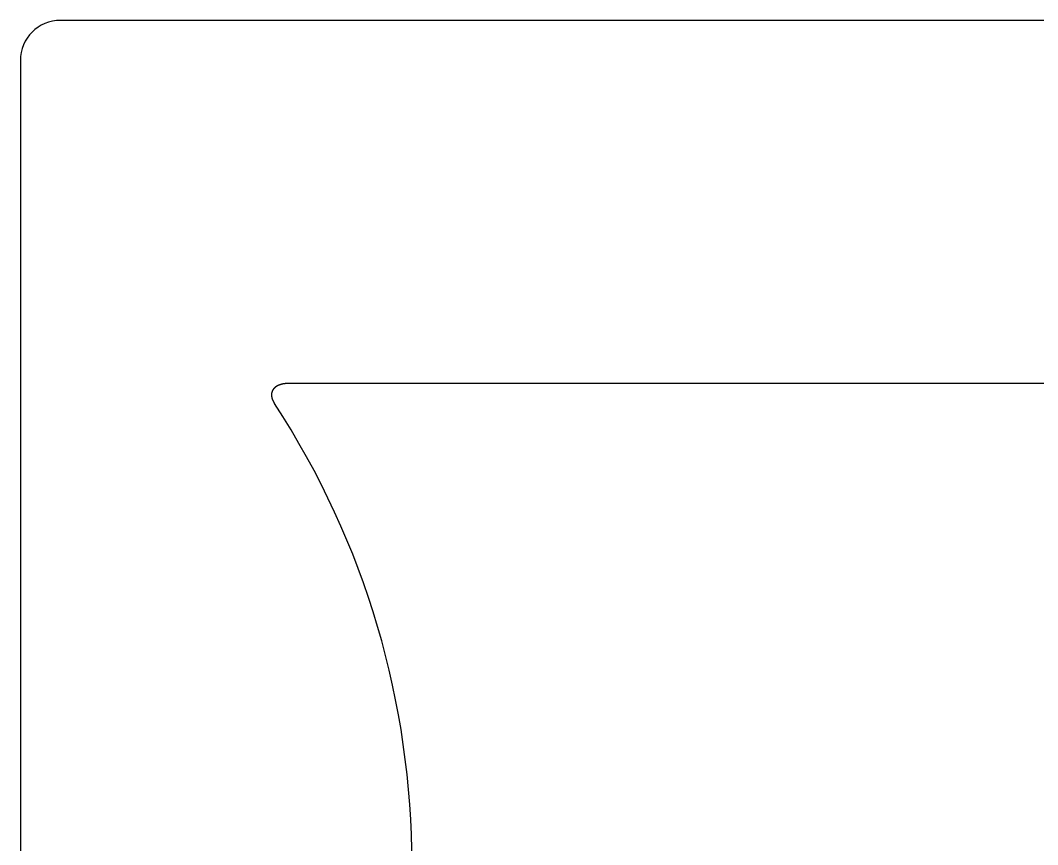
# Model space of a CAD drawing. Extents: x -2 to 929, y -8 to 242.
# Drawn here: x 268.57 to 293.94, y 211.95 to 232.51 of the extents above; entities that cross this region are included whole.
import ezdxf

# ---------------------------------------------------------------- set-up
doc = ezdxf.new("R2010")
doc.units = 0
doc.header["$LTSCALE"] = 0.5
doc.layers.add('MSM_CONTINUOUS', color=7, linetype='CONTINUOUS')

msp = doc.modelspace()

# ---------------------------------------------------------------- linework, layer by layer
at = {"layer": 'MSM_CONTINUOUS'}
for p, q in [((298.569, 232.506), (269.569, 232.506)), ((268.569, 231.506), (268.569, 191.506)), ((274.869, 223.292), (274.868, 223.292)), ((274.868, 223.292), (274.868, 223.291)), ((274.87, 223.294), (274.869, 223.293)), ((274.869, 223.293), (274.869, 223.292)), ((274.871, 223.296), (274.87, 223.295)), ((274.87, 223.295), (274.87, 223.294)), ((274.87, 223.294), (274.87, 223.294)), ((274.872, 223.297), (274.871, 223.296)), ((274.871, 223.296), (274.871, 223.296)), ((274.873, 223.298), (274.872, 223.298)), ((274.872, 223.298), (274.872, 223.297)), ((274.874, 223.3), (274.873, 223.299)), ((274.873, 223.299), (274.873, 223.298)), ((274.875, 223.302), (274.874, 223.301)), ((274.874, 223.301), (274.874, 223.3)), ((274.874, 223.3), (274.874, 223.3)), ((274.876, 223.303), (274.875, 223.302)), ((274.875, 223.302), (274.875, 223.302)), ((274.877, 223.304), (274.876, 223.304)), ((274.876, 223.304), (274.876, 223.303)), ((274.878, 223.306), (274.877, 223.305)), ((274.877, 223.305), (274.877, 223.304)), ((274.879, 223.307), (274.878, 223.306)), ((274.878, 223.306), (274.878, 223.306)), ((274.88, 223.308), (274.879, 223.308)), ((274.879, 223.308), (274.879, 223.307)), ((274.881, 223.309), (274.88, 223.309)), ((274.88, 223.309), (274.88, 223.308)), ((274.882, 223.311), (274.881, 223.31)), ((274.881, 223.31), (274.881, 223.309)), ((274.883, 223.312), (274.882, 223.311)), ((274.882, 223.311), (274.882, 223.311)), ((274.884, 223.313), (274.883, 223.313)), ((274.883, 223.313), (274.883, 223.312)), ((274.885, 223.314), (274.884, 223.314)), ((274.884, 223.314), (274.884, 223.313)), ((274.886, 223.316), (274.885, 223.315)), ((274.885, 223.315), (274.885, 223.314)), ((274.887, 223.317), (274.886, 223.316)), ((274.886, 223.316), (274.886, 223.316)), ((274.888, 223.318), (274.887, 223.318)), ((274.887, 223.318), (274.887, 223.317)), ((274.889, 223.319), (274.888, 223.319)), ((274.888, 223.319), (274.888, 223.318)), ((274.89, 223.321), (274.889, 223.32)), ((274.889, 223.32), (274.889, 223.319)), ((274.891, 223.322), (274.89, 223.321)), ((274.89, 223.321), (274.89, 223.321)), ((274.892, 223.323), (274.891, 223.322)), ((274.891, 223.322), (274.891, 223.322)), ((274.893, 223.324), (274.892, 223.324)), ((274.892, 223.324), (274.892, 223.323)), ((274.894, 223.325), (274.893, 223.325)), ((274.893, 223.325), (274.893, 223.324)), ((274.895, 223.327), (274.894, 223.326)), ((274.894, 223.326), (274.894, 223.325)), ((274.896, 223.327), (274.895, 223.327)), ((274.897, 223.328), (274.896, 223.328)), ((274.896, 223.328), (274.896, 223.327)), ((274.898, 223.329), (274.897, 223.329)), ((274.897, 223.329), (274.897, 223.328)), ((274.899, 223.331), (274.898, 223.33)), ((274.898, 223.33), (274.898, 223.329)), ((274.9, 223.332), (274.899, 223.331)), ((274.899, 223.331), (274.899, 223.331)), ((274.901, 223.332), (274.9, 223.332)), ((274.902, 223.333), (274.901, 223.333)), ((274.901, 223.333), (274.901, 223.332)), ((274.903, 223.335), (274.902, 223.334)), ((274.902, 223.334), (274.902, 223.333)), ((274.904, 223.336), (274.903, 223.335)), ((274.903, 223.335), (274.903, 223.335)), ((274.905, 223.336), (274.904, 223.336)), ((274.906, 223.337), (274.905, 223.337)), ((274.905, 223.337), (274.905, 223.336)), ((274.907, 223.338), (274.906, 223.338)), ((274.906, 223.338), (274.906, 223.337)), ((274.908, 223.34), (274.907, 223.339)), ((274.907, 223.339), (274.907, 223.338)), ((274.909, 223.34), (274.908, 223.34)), ((274.91, 223.341), (274.909, 223.341)), ((274.909, 223.341), (274.909, 223.34)), ((274.911, 223.342), (274.91, 223.342)), ((274.91, 223.342), (274.91, 223.341)), ((274.912, 223.343), (274.911, 223.342)), ((274.913, 223.344), (274.912, 223.343)), ((274.912, 223.343), (274.912, 223.343)), ((274.914, 223.345), (274.913, 223.344)), ((274.913, 223.344), (274.913, 223.344)), ((274.915, 223.346), (274.914, 223.345)), ((274.916, 223.347), (274.915, 223.346)), ((274.915, 223.346), (274.915, 223.346)), ((274.917, 223.348), (274.916, 223.347)), ((274.916, 223.347), (274.916, 223.347)), ((274.918, 223.348), (274.917, 223.348)), ((274.919, 223.349), (274.918, 223.349)), ((274.918, 223.349), (274.918, 223.348)), ((274.92, 223.35), (274.919, 223.35)), ((274.919, 223.35), (274.919, 223.349)), ((274.921, 223.351), (274.92, 223.35)), ((274.922, 223.352), (274.921, 223.351)), ((274.921, 223.351), (274.921, 223.351)), ((274.923, 223.353), (274.922, 223.352)), ((274.922, 223.352), (274.922, 223.352)), ((274.924, 223.353), (274.923, 223.353)), ((274.925, 223.354), (274.924, 223.354)), ((274.924, 223.354), (274.924, 223.353)), ((274.926, 223.355), (274.925, 223.354)), ((274.927, 223.356), (274.926, 223.355)), ((274.926, 223.355), (274.926, 223.355)), ((274.928, 223.357), (274.927, 223.356)), ((274.927, 223.356), (274.927, 223.356)), ((274.929, 223.357), (274.928, 223.357)), ((274.93, 223.358), (274.929, 223.358)), ((274.929, 223.358), (274.929, 223.357)), ((274.931, 223.359), (274.93, 223.358)), ((274.932, 223.36), (274.931, 223.359)), ((274.931, 223.359), (274.931, 223.359)), ((274.933, 223.36), (274.932, 223.36)), ((274.934, 223.361), (274.933, 223.361)), ((274.933, 223.361), (274.933, 223.36)), ((274.935, 223.362), (274.934, 223.362)), ((274.934, 223.362), (274.934, 223.361)), ((274.936, 223.363), (274.935, 223.362)), ((274.937, 223.363), (274.936, 223.363)), ((274.936, 223.363), (274.936, 223.363)), ((274.938, 223.364), (274.937, 223.363)), ((274.939, 223.365), (274.938, 223.364)), ((274.938, 223.364), (274.938, 223.364)), ((274.94, 223.365), (274.939, 223.365)), ((274.941, 223.366), (274.94, 223.366)), ((274.94, 223.366), (274.94, 223.365)), ((274.942, 223.367), (274.941, 223.366)), ((274.943, 223.368), (274.942, 223.367)), ((274.942, 223.367), (274.942, 223.367)), ((274.944, 223.368), (274.943, 223.368)), ((274.945, 223.369), (274.944, 223.369)), ((274.944, 223.369), (274.944, 223.368)), ((274.946, 223.369), (274.945, 223.369)), ((274.947, 223.37), (274.946, 223.37)), ((274.946, 223.37), (274.946, 223.369)), ((274.948, 223.371), (274.947, 223.37)), ((274.949, 223.372), (274.948, 223.371)), ((274.948, 223.371), (274.948, 223.371)), ((274.95, 223.372), (274.949, 223.372)), ((274.951, 223.373), (274.95, 223.373)), ((274.95, 223.373), (274.95, 223.372)), ((274.952, 223.373), (274.951, 223.373)), ((274.953, 223.374), (274.952, 223.374)), ((274.952, 223.374), (274.952, 223.373)), ((274.954, 223.375), (274.953, 223.374)), ((274.955, 223.376), (274.954, 223.375)), ((274.954, 223.375), (274.954, 223.375)), ((274.956, 223.376), (274.955, 223.376)), ((274.957, 223.377), (274.956, 223.376)), ((274.956, 223.376), (274.956, 223.376)), ((274.958, 223.377), (274.957, 223.377)), ((274.959, 223.378), (274.958, 223.378)), ((274.958, 223.378), (274.958, 223.377)), ((274.96, 223.379), (274.959, 223.378)), ((274.961, 223.379), (274.96, 223.379)), ((274.96, 223.379), (274.96, 223.379)), ((274.962, 223.38), (274.961, 223.379)), ((274.963, 223.381), (274.962, 223.38)), ((274.962, 223.38), (274.962, 223.38)), ((274.964, 223.381), (274.963, 223.381)), ((274.965, 223.382), (274.964, 223.381)), ((274.964, 223.381), (274.964, 223.381)), ((274.966, 223.382), (274.965, 223.382)), ((274.967, 223.383), (274.966, 223.382)), ((274.968, 223.383), (274.967, 223.383)), ((274.967, 223.383), (274.967, 223.383)), ((274.969, 223.384), (274.968, 223.383)), ((274.97, 223.385), (274.969, 223.384)), ((274.969, 223.384), (274.969, 223.384)), ((274.971, 223.385), (274.97, 223.385)), ((274.972, 223.386), (274.971, 223.385)), ((274.971, 223.385), (274.971, 223.385)), ((274.973, 223.386), (274.972, 223.386)), ((274.974, 223.387), (274.973, 223.387)), ((274.973, 223.387), (274.973, 223.386)), ((274.975, 223.387), (274.974, 223.387)), ((274.976, 223.388), (274.975, 223.387)), ((274.977, 223.389), (274.976, 223.388)), ((274.976, 223.388), (274.976, 223.388)), ((274.978, 223.389), (274.977, 223.389)), ((274.979, 223.39), (274.978, 223.389)), ((274.978, 223.389), (274.978, 223.389)), ((274.98, 223.39), (274.979, 223.39)), ((274.981, 223.39), (274.98, 223.39)), ((274.982, 223.391), (274.981, 223.391)), ((274.981, 223.391), (274.981, 223.39)), ((274.983, 223.392), (274.982, 223.391)), ((274.984, 223.392), (274.983, 223.392)), ((274.983, 223.392), (274.983, 223.392)), ((274.985, 223.393), (274.984, 223.392)), ((274.986, 223.393), (274.985, 223.393)), ((274.985, 223.393), (274.985, 223.393)), ((274.987, 223.394), (274.986, 223.393)), ((274.988, 223.394), (274.987, 223.394)), ((274.989, 223.395), (274.988, 223.394)), ((274.988, 223.394), (274.988, 223.394)), ((274.99, 223.395), (274.989, 223.395)), ((274.991, 223.396), (274.99, 223.395)), ((274.99, 223.395), (274.99, 223.395)), ((274.992, 223.396), (274.991, 223.396)), ((274.993, 223.397), (274.992, 223.396)), ((274.994, 223.397), (274.993, 223.397)), ((274.993, 223.397), (274.993, 223.397)), ((274.995, 223.398), (274.994, 223.397)), ((274.996, 223.398), (274.995, 223.398)), ((274.997, 223.399), (274.996, 223.398)), ((274.996, 223.398), (274.996, 223.398)), ((274.998, 223.399), (274.997, 223.399)), ((274.999, 223.4), (274.998, 223.399)), ((274.998, 223.399), (274.998, 223.399)), ((275, 223.4), (274.999, 223.4)), ((275.001, 223.4), (275, 223.4)), ((275.002, 223.401), (275.001, 223.401)), ((275.001, 223.401), (275.001, 223.4)), ((275.003, 223.401), (275.002, 223.401)), ((275.004, 223.402), (275.003, 223.401)), ((275.005, 223.402), (275.004, 223.402)), ((275.004, 223.402), (275.004, 223.402)), ((275.006, 223.403), (275.005, 223.402)), ((275.007, 223.403), (275.006, 223.403)), ((275.006, 223.403), (275.006, 223.403)), ((275.008, 223.404), (275.007, 223.403)), ((275.009, 223.404), (275.008, 223.404)), ((275.01, 223.405), (275.009, 223.404)), ((275.009, 223.404), (275.009, 223.404)), ((275.011, 223.405), (275.01, 223.405)), ((275.012, 223.405), (275.011, 223.405)), ((275.013, 223.406), (275.012, 223.405)), ((275.012, 223.405), (275.012, 223.405)), ((275.014, 223.406), (275.013, 223.406)), ((275.015, 223.406), (275.014, 223.406)), ((275.016, 223.407), (275.015, 223.407)), ((275.015, 223.407), (275.015, 223.406)), ((275.017, 223.407), (275.016, 223.407)), ((275.018, 223.408), (275.017, 223.408)), ((275.017, 223.408), (275.017, 223.407)), ((275.019, 223.408), (275.018, 223.408)), ((275.02, 223.409), (275.019, 223.408)), ((275.021, 223.409), (275.02, 223.409)), ((275.02, 223.409), (275.02, 223.409)), ((275.022, 223.409), (275.021, 223.409)), ((275.023, 223.41), (275.022, 223.409)), ((275.024, 223.41), (275.023, 223.41)), ((275.023, 223.41), (275.023, 223.41)), ((275.025, 223.411), (275.024, 223.41)), ((275.026, 223.411), (275.025, 223.411)), ((275.027, 223.411), (275.026, 223.411)), ((275.026, 223.411), (275.026, 223.411)), ((275.028, 223.412), (275.027, 223.411)), ((275.029, 223.412), (275.028, 223.412)), ((275.03, 223.413), (275.029, 223.412)), ((275.029, 223.412), (275.029, 223.412)), ((275.031, 223.413), (275.03, 223.413)), ((275.032, 223.413), (275.031, 223.413)), ((275.033, 223.414), (275.032, 223.413)), ((275.032, 223.413), (275.032, 223.413)), ((275.034, 223.414), (275.033, 223.414)), ((275.035, 223.414), (275.034, 223.414)), ((275.036, 223.415), (275.035, 223.415)), ((275.035, 223.415), (275.035, 223.414)), ((275.037, 223.415), (275.036, 223.415)), ((275.038, 223.415), (275.037, 223.415)), ((275.039, 223.416), (275.038, 223.416)), ((275.038, 223.416), (275.038, 223.415)), ((275.04, 223.416), (275.039, 223.416)), ((275.041, 223.416), (275.04, 223.416)), ((275.042, 223.417), (275.041, 223.417)), ((275.041, 223.417), (275.041, 223.416)), ((275.043, 223.417), (275.042, 223.417)), ((275.044, 223.417), (275.043, 223.417)), ((275.045, 223.418), (275.044, 223.418)), ((275.044, 223.418), (275.044, 223.417)), ((275.046, 223.418), (275.045, 223.418)), ((275.047, 223.418), (275.046, 223.418)), ((275.048, 223.419), (275.047, 223.419)), ((275.047, 223.419), (275.047, 223.418)), ((275.049, 223.419), (275.048, 223.419)), ((275.05, 223.419), (275.049, 223.419)), ((275.051, 223.42), (275.05, 223.419)), ((275.052, 223.42), (275.051, 223.42)), ((275.051, 223.42), (275.051, 223.42)), ((275.053, 223.42), (275.052, 223.42)), ((275.054, 223.421), (275.053, 223.42)), ((275.055, 223.421), (275.054, 223.421)), ((275.054, 223.421), (275.054, 223.421)), ((275.056, 223.421), (275.055, 223.421)), ((275.057, 223.422), (275.056, 223.421)), ((275.058, 223.422), (275.057, 223.422)), ((275.057, 223.422), (275.057, 223.422)), ((275.059, 223.422), (275.058, 223.422)), ((275.06, 223.423), (275.059, 223.422)), ((275.061, 223.423), (275.06, 223.423)), ((275.06, 223.423), (275.06, 223.423)), ((275.062, 223.423), (275.061, 223.423)), ((275.063, 223.424), (275.062, 223.423)), ((275.064, 223.424), (275.063, 223.424)), ((275.065, 223.424), (275.064, 223.424)), ((275.064, 223.424), (275.064, 223.424)), ((275.066, 223.424), (275.065, 223.424)), ((275.067, 223.425), (275.066, 223.424)), ((275.068, 223.425), (275.067, 223.425)), ((275.067, 223.425), (275.067, 223.425)), ((275.069, 223.425), (275.068, 223.425)), ((275.07, 223.426), (275.069, 223.425)), ((275.071, 223.426), (275.07, 223.426)), ((275.07, 223.426), (275.07, 223.426)), ((275.072, 223.426), (275.071, 223.426)), ((275.073, 223.426), (275.072, 223.426)), ((275.074, 223.427), (275.073, 223.426)), ((275.075, 223.427), (275.074, 223.427)), ((275.074, 223.427), (275.074, 223.427)), ((275.076, 223.427), (275.075, 223.427)), ((275.077, 223.427), (275.076, 223.427)), ((275.078, 223.428), (275.077, 223.428)), ((275.077, 223.428), (275.077, 223.427)), ((275.079, 223.428), (275.078, 223.428)), ((275.08, 223.428), (275.079, 223.428)), ((275.081, 223.429), (275.08, 223.428)), ((275.08, 223.428), (275.08, 223.428)), ((275.082, 223.429), (275.081, 223.429)), ((275.083, 223.429), (275.082, 223.429)), ((275.084, 223.429), (275.083, 223.429)), ((275.085, 223.43), (275.084, 223.429)), ((275.084, 223.429), (275.084, 223.429)), ((275.086, 223.43), (275.085, 223.43)), ((275.087, 223.43), (275.086, 223.43)), ((275.088, 223.43), (275.087, 223.43)), ((275.087, 223.43), (275.087, 223.43)), ((275.089, 223.431), (275.088, 223.43)), ((275.09, 223.431), (275.089, 223.431)), ((275.091, 223.431), (275.09, 223.431)), ((275.092, 223.431), (275.091, 223.431)), ((275.091, 223.431), (275.091, 223.431)), ((275.093, 223.432), (275.092, 223.431)), ((275.094, 223.432), (275.093, 223.432)), ((275.095, 223.432), (275.094, 223.432)), ((275.094, 223.432), (275.094, 223.432)), ((275.096, 223.432), (275.095, 223.432)), ((275.097, 223.433), (275.096, 223.432)), ((275.098, 223.433), (275.097, 223.433)), ((275.099, 223.433), (275.098, 223.433)), ((275.098, 223.433), (275.098, 223.433)), ((275.1, 223.433), (275.099, 223.433)), ((275.101, 223.433), (275.1, 223.433)), ((275.102, 223.434), (275.101, 223.434)), ((275.101, 223.434), (275.101, 223.433)), ((275.103, 223.434), (275.102, 223.434)), ((275.104, 223.434), (275.103, 223.434)), ((275.105, 223.434), (275.104, 223.434)), ((275.106, 223.435), (275.105, 223.434)), ((275.105, 223.434), (275.105, 223.434)), ((275.107, 223.435), (275.106, 223.435)), ((275.108, 223.435), (275.107, 223.435)), ((275.109, 223.435), (275.108, 223.435)), ((275.108, 223.435), (275.108, 223.435)), ((275.11, 223.435), (275.109, 223.435)), ((275.111, 223.436), (275.11, 223.435)), ((275.112, 223.436), (275.111, 223.436)), ((275.113, 223.436), (275.112, 223.436)), ((275.112, 223.436), (275.112, 223.436)), ((275.114, 223.436), (275.113, 223.436)), ((275.115, 223.436), (275.114, 223.436)), ((275.116, 223.437), (275.115, 223.436)), ((275.117, 223.437), (275.116, 223.437)), ((275.116, 223.437), (275.116, 223.437)), ((275.118, 223.437), (275.117, 223.437)), ((275.119, 223.437), (275.118, 223.437)), ((275.12, 223.438), (275.119, 223.437)), ((275.119, 223.437), (275.119, 223.437)), ((275.121, 223.438), (275.12, 223.438)), ((275.122, 223.438), (275.121, 223.438)), ((275.123, 223.438), (275.122, 223.438)), ((275.124, 223.438), (275.123, 223.438)), ((275.123, 223.438), (275.123, 223.438)), ((275.125, 223.438), (275.124, 223.438)), ((275.126, 223.439), (275.125, 223.438)), ((275.127, 223.439), (275.126, 223.439)), ((275.128, 223.439), (275.127, 223.439)), ((275.127, 223.439), (275.127, 223.439)), ((275.129, 223.439), (275.128, 223.439)), ((275.13, 223.439), (275.129, 223.439)), ((275.131, 223.44), (275.13, 223.439)), ((275.13, 223.439), (275.13, 223.439)), ((275.132, 223.44), (275.131, 223.44)), ((275.133, 223.44), (275.132, 223.44)), ((275.134, 223.44), (275.133, 223.44)), ((275.135, 223.44), (275.134, 223.44)), ((275.134, 223.44), (275.134, 223.44)), ((275.136, 223.44), (275.135, 223.44)), ((275.137, 223.441), (275.136, 223.44)), ((275.138, 223.441), (275.137, 223.441)), ((275.139, 223.441), (275.138, 223.441)), ((275.138, 223.441), (275.138, 223.441)), ((275.14, 223.441), (275.139, 223.441)), ((275.141, 223.441), (275.14, 223.441)), ((275.142, 223.441), (275.141, 223.441)), ((275.141, 223.441), (275.141, 223.441)), ((275.143, 223.442), (275.142, 223.441)), ((275.144, 223.442), (275.143, 223.442)), ((275.145, 223.442), (275.144, 223.442)), ((275.146, 223.442), (275.145, 223.442)), ((275.145, 223.442), (275.145, 223.442)), ((275.147, 223.442), (275.146, 223.442)), ((275.148, 223.442), (275.147, 223.442)), ((275.149, 223.442), (275.148, 223.442)), ((275.15, 223.443), (275.149, 223.443)), ((275.149, 223.443), (275.149, 223.442)), ((275.151, 223.443), (275.15, 223.443)), ((275.152, 223.443), (275.151, 223.443)), ((275.153, 223.443), (275.152, 223.443)), ((275.154, 223.443), (275.153, 223.443)), ((275.153, 223.443), (275.153, 223.443)), ((275.155, 223.443), (275.154, 223.443)), ((275.156, 223.443), (275.155, 223.443)), ((275.157, 223.444), (275.156, 223.443)), ((275.158, 223.444), (275.157, 223.444)), ((275.157, 223.444), (275.157, 223.444)), ((275.159, 223.444), (275.158, 223.444)), ((275.16, 223.444), (275.159, 223.444)), ((275.161, 223.444), (275.16, 223.444)), ((275.16, 223.444), (275.16, 223.444)), ((275.162, 223.444), (275.161, 223.444)), ((275.163, 223.444), (275.162, 223.444)), ((275.164, 223.445), (275.163, 223.444)), ((275.165, 223.445), (275.164, 223.445)), ((275.164, 223.445), (275.164, 223.445)), ((275.166, 223.445), (275.165, 223.445)), ((275.167, 223.445), (275.166, 223.445)), ((275.168, 223.445), (275.167, 223.445)), ((275.169, 223.445), (275.168, 223.445)), ((275.168, 223.445), (275.168, 223.445)), ((275.17, 223.445), (275.169, 223.445)), ((275.171, 223.445), (275.17, 223.445)), ((275.172, 223.446), (275.171, 223.445)), ((275.173, 223.446), (275.172, 223.446)), ((275.172, 223.446), (275.172, 223.446)), ((275.174, 223.446), (275.173, 223.446)), ((275.175, 223.446), (275.174, 223.446)), ((275.176, 223.446), (275.175, 223.446)), ((275.177, 223.446), (275.176, 223.446)), ((275.176, 223.446), (275.176, 223.446)), ((275.178, 223.446), (275.177, 223.446)), ((275.179, 223.446), (275.178, 223.446)), ((275.18, 223.446), (275.179, 223.446)), ((275.181, 223.447), (275.18, 223.447)), ((275.18, 223.447), (275.18, 223.446)), ((275.182, 223.447), (275.181, 223.447)), ((275.183, 223.447), (275.182, 223.447)), ((275.184, 223.447), (275.183, 223.447)), ((275.185, 223.447), (275.184, 223.447)), ((275.184, 223.447), (275.184, 223.447)), ((275.186, 223.447), (275.185, 223.447)), ((275.187, 223.447), (275.186, 223.447)), ((275.188, 223.447), (275.187, 223.447)), ((275.187, 223.447), (275.187, 223.447)), ((275.189, 223.447), (275.188, 223.447)), ((275.19, 223.447), (275.189, 223.447)), ((275.191, 223.448), (275.19, 223.447)), ((275.192, 223.448), (275.191, 223.448)), ((275.191, 223.448), (275.191, 223.448)), ((275.193, 223.448), (275.192, 223.448)), ((275.194, 223.448), (275.193, 223.448)), ((275.195, 223.448), (275.194, 223.448)), ((275.196, 223.448), (275.195, 223.448)), ((275.195, 223.448), (275.195, 223.448)), ((275.197, 223.448), (275.196, 223.448)), ((275.198, 223.448), (275.197, 223.448)), ((275.199, 223.448), (275.198, 223.448)), ((275.2, 223.448), (275.199, 223.448)), ((275.199, 223.448), (275.199, 223.448)), ((275.201, 223.448), (275.2, 223.448)), ((275.202, 223.449), (275.201, 223.448)), ((275.203, 223.449), (275.202, 223.449)), ((275.204, 223.449), (275.203, 223.449)), ((275.203, 223.449), (275.203, 223.449)), ((275.205, 223.449), (275.204, 223.449)), ((275.206, 223.449), (275.205, 223.449)), ((275.207, 223.449), (275.206, 223.449)), ((275.208, 223.449), (275.207, 223.449)), ((275.207, 223.449), (275.207, 223.449)), ((275.209, 223.449), (275.208, 223.449)), ((275.21, 223.449), (275.209, 223.449)), ((275.211, 223.449), (275.21, 223.449)), ((275.212, 223.449), (275.211, 223.449)), ((275.211, 223.449), (275.211, 223.449)), ((275.213, 223.449), (275.212, 223.449)), ((275.214, 223.449), (275.213, 223.449)), ((275.215, 223.449), (275.214, 223.449)), ((275.216, 223.45), (275.215, 223.449)), ((275.215, 223.449), (275.215, 223.449)), ((275.217, 223.45), (275.216, 223.45)), ((275.218, 223.45), (275.217, 223.45)), ((275.219, 223.45), (275.218, 223.45)), ((275.22, 223.45), (275.219, 223.45)), ((275.219, 223.45), (275.219, 223.45)), ((275.221, 223.45), (275.22, 223.45)), ((275.222, 223.45), (275.221, 223.45)), ((275.223, 223.45), (275.222, 223.45)), ((275.224, 223.45), (275.223, 223.45)), ((275.223, 223.45), (275.223, 223.45)), ((275.225, 223.45), (275.224, 223.45)), ((275.226, 223.45), (275.225, 223.45)), ((275.227, 223.45), (275.226, 223.45)), ((275.228, 223.45), (275.227, 223.45)), ((275.227, 223.45), (275.227, 223.45)), ((275.229, 223.45), (275.228, 223.45)), ((275.23, 223.45), (275.229, 223.45)), ((275.231, 223.45), (275.23, 223.45)), ((275.232, 223.45), (275.231, 223.45)), ((275.231, 223.45), (275.231, 223.45)), ((275.233, 223.45), (275.232, 223.45)), ((275.234, 223.45), (275.233, 223.45)), ((275.235, 223.451), (275.234, 223.45)), ((275.236, 223.451), (275.235, 223.451)), ((275.235, 223.451), (275.235, 223.451)), ((275.237, 223.451), (275.236, 223.451)), ((275.238, 223.451), (275.237, 223.451)), ((275.239, 223.451), (275.238, 223.451)), ((275.24, 223.451), (275.239, 223.451)), ((275.239, 223.451), (275.239, 223.451)), ((275.241, 223.451), (275.24, 223.451)), ((275.242, 223.451), (275.241, 223.451)), ((275.243, 223.451), (275.242, 223.451)), ((275.244, 223.451), (275.243, 223.451)), ((275.243, 223.451), (275.243, 223.451)), ((275.245, 223.451), (275.244, 223.451)), ((275.246, 223.451), (275.245, 223.451)), ((275.247, 223.451), (275.246, 223.451)), ((275.248, 223.451), (275.247, 223.451)), ((275.247, 223.451), (275.247, 223.451)), ((275.249, 223.451), (275.248, 223.451)), ((275.25, 223.451), (275.249, 223.451)), ((275.251, 223.451), (275.25, 223.451)), ((275.252, 223.451), (275.251, 223.451)), ((275.251, 223.451), (275.251, 223.451)), ((275.253, 223.451), (275.252, 223.451)), ((275.254, 223.451), (275.253, 223.451)), ((275.255, 223.451), (275.254, 223.451)), ((275.256, 223.451), (275.255, 223.451)), ((275.255, 223.451), (275.255, 223.451)), ((275.257, 223.451), (275.256, 223.451)), ((275.258, 223.451), (275.257, 223.451)), ((275.259, 223.451), (275.258, 223.451)), ((275.26, 223.451), (275.259, 223.451)), ((275.259, 223.451), (275.259, 223.451)), ((275.261, 223.451), (275.26, 223.451)), ((275.262, 223.451), (275.261, 223.451)), ((275.263, 223.451), (275.262, 223.451)), ((275.264, 223.451), (275.263, 223.451)), ((275.263, 223.451), (275.263, 223.451)), ((275.265, 223.451), (275.264, 223.451)), ((275.266, 223.451), (275.265, 223.451)), ((275.267, 223.451), (275.266, 223.451)), ((275.268, 223.451), (275.267, 223.451)), ((275.267, 223.451), (275.267, 223.451)), ((275.269, 223.451), (275.268, 223.451)), ((275.27, 223.451), (275.269, 223.451)), ((275.271, 223.451), (275.27, 223.451)), ((275.272, 223.451), (275.271, 223.451)), ((275.271, 223.451), (275.271, 223.451)), ((275.273, 223.451), (275.272, 223.451)), ((275.274, 223.451), (275.273, 223.451)), ((275.275, 223.451), (275.274, 223.451)), ((275.276, 223.451), (275.275, 223.451)), ((275.275, 223.451), (275.275, 223.451)), ((298.569, 223.452), (275.276, 223.452)), ((274.834, 223.182), (274.833, 223.181)), ((274.833, 223.181), (274.833, 223.181)), ((274.833, 223.181), (274.833, 223.18)), ((274.833, 223.18), (274.833, 223.179)), ((274.833, 223.179), (274.833, 223.178)), ((274.833, 223.178), (274.833, 223.177)), ((274.833, 223.177), (274.833, 223.177)), ((274.833, 223.177), (274.833, 223.176)), ((274.833, 223.176), (274.833, 223.175)), ((274.833, 223.175), (274.833, 223.174)), ((274.833, 223.174), (274.833, 223.173)), ((274.833, 223.173), (274.833, 223.173)), ((274.833, 223.173), (274.833, 223.172)), ((274.833, 223.172), (274.833, 223.171)), ((274.833, 223.171), (274.833, 223.17)), ((274.833, 223.17), (274.833, 223.169)), ((274.833, 223.169), (274.833, 223.169)), ((274.833, 223.169), (274.833, 223.168)), ((274.833, 223.168), (274.833, 223.167)), ((274.833, 223.167), (274.833, 223.166)), ((274.833, 223.166), (274.833, 223.165)), ((274.833, 223.165), (274.833, 223.165)), ((274.833, 223.165), (274.833, 223.164)), ((274.833, 223.164), (274.833, 223.163)), ((274.833, 223.163), (274.833, 223.162)), ((274.833, 223.162), (274.833, 223.161)), ((274.833, 223.161), (274.833, 223.161)), ((274.833, 223.161), (274.833, 223.16)), ((274.833, 223.16), (274.833, 223.159)), ((274.833, 223.159), (274.833, 223.158)), ((274.833, 223.158), (274.833, 223.157)), ((274.833, 223.157), (274.833, 223.157)), ((274.833, 223.157), (274.833, 223.156)), ((274.833, 223.156), (274.833, 223.155)), ((274.833, 223.155), (274.833, 223.154)), ((274.833, 223.154), (274.833, 223.153)), ((274.833, 223.153), (274.833, 223.153)), ((274.833, 223.153), (274.833, 223.152)), ((274.833, 223.152), (274.833, 223.151)), ((274.833, 223.151), (274.833, 223.15)), ((274.833, 223.15), (274.833, 223.149)), ((274.833, 223.149), (274.833, 223.149)), ((274.833, 223.149), (274.833, 223.148)), ((274.833, 223.148), (274.833, 223.147)), ((274.833, 223.147), (274.834, 223.146)), ((274.835, 223.193), (274.834, 223.193)), ((274.834, 223.193), (274.834, 223.192)), ((274.834, 223.192), (274.834, 223.191)), ((274.834, 223.191), (274.834, 223.19)), ((274.834, 223.19), (274.834, 223.189)), ((274.834, 223.189), (274.834, 223.189)), ((274.834, 223.189), (274.834, 223.188)), ((274.834, 223.188), (274.834, 223.187)), ((274.834, 223.187), (274.834, 223.186)), ((274.834, 223.186), (274.834, 223.185)), ((274.834, 223.185), (274.834, 223.185)), ((274.834, 223.185), (274.834, 223.184)), ((274.834, 223.184), (274.834, 223.183)), ((274.834, 223.183), (274.834, 223.182)), ((274.834, 223.146), (274.834, 223.145)), ((274.834, 223.145), (274.834, 223.145)), ((274.834, 223.145), (274.834, 223.144)), ((274.834, 223.144), (274.834, 223.143)), ((274.834, 223.143), (274.834, 223.142)), ((274.834, 223.142), (274.834, 223.141)), ((274.834, 223.141), (274.834, 223.141)), ((274.834, 223.141), (274.834, 223.14)), ((274.834, 223.14), (274.834, 223.139)), ((274.834, 223.139), (274.834, 223.138)), ((274.834, 223.138), (274.834, 223.137)), ((274.834, 223.137), (274.834, 223.137)), ((274.834, 223.137), (274.834, 223.136)), ((274.834, 223.136), (274.834, 223.135)), ((274.834, 223.135), (274.835, 223.134)), ((274.836, 223.201), (274.835, 223.201)), ((274.835, 223.201), (274.835, 223.2)), ((274.835, 223.2), (274.835, 223.199)), ((274.835, 223.199), (274.835, 223.198)), ((274.835, 223.198), (274.835, 223.197)), ((274.835, 223.197), (274.835, 223.197)), ((274.835, 223.197), (274.835, 223.196)), ((274.835, 223.196), (274.835, 223.195)), ((274.835, 223.195), (274.835, 223.194)), ((274.835, 223.194), (274.835, 223.193)), ((274.835, 223.134), (274.835, 223.133)), ((274.835, 223.133), (274.835, 223.133)), ((274.835, 223.133), (274.835, 223.132)), ((274.835, 223.132), (274.835, 223.131)), ((274.835, 223.131), (274.835, 223.13)), ((274.835, 223.13), (274.835, 223.13)), ((274.835, 223.13), (274.835, 223.129)), ((274.835, 223.129), (274.835, 223.128)), ((274.835, 223.128), (274.835, 223.127)), ((274.835, 223.127), (274.836, 223.126)), ((274.837, 223.208), (274.836, 223.207)), ((274.836, 223.207), (274.836, 223.206)), ((274.836, 223.206), (274.836, 223.205)), ((274.836, 223.205), (274.836, 223.204)), ((274.836, 223.204), (274.836, 223.204)), ((274.836, 223.204), (274.836, 223.203)), ((274.836, 223.203), (274.836, 223.202)), ((274.836, 223.202), (274.836, 223.201)), ((274.836, 223.126), (274.836, 223.126)), ((274.836, 223.126), (274.836, 223.125)), ((274.836, 223.125), (274.836, 223.124)), ((274.836, 223.124), (274.836, 223.123)), ((274.836, 223.123), (274.836, 223.122)), ((274.836, 223.122), (274.836, 223.122)), ((274.836, 223.122), (274.836, 223.121)), ((274.836, 223.121), (274.837, 223.12)), ((274.838, 223.213), (274.837, 223.212)), ((274.837, 223.212), (274.837, 223.212)), ((274.837, 223.212), (274.837, 223.211)), ((274.837, 223.211), (274.837, 223.21)), ((274.837, 223.21), (274.837, 223.209)), ((274.837, 223.209), (274.837, 223.208)), ((274.837, 223.208), (274.837, 223.208)), ((274.837, 223.12), (274.837, 223.119)), ((274.837, 223.119), (274.837, 223.118)), ((274.837, 223.118), (274.837, 223.118)), ((274.837, 223.118), (274.837, 223.117)), ((274.837, 223.117), (274.837, 223.116)), ((274.837, 223.116), (274.837, 223.115)), ((274.837, 223.115), (274.837, 223.114)), ((274.837, 223.114), (274.838, 223.114)), ((274.839, 223.218), (274.838, 223.217)), ((274.838, 223.217), (274.838, 223.216)), ((274.838, 223.216), (274.838, 223.215)), ((274.838, 223.215), (274.838, 223.215)), ((274.838, 223.215), (274.838, 223.214)), ((274.838, 223.214), (274.838, 223.213)), ((274.838, 223.114), (274.838, 223.113)), ((274.838, 223.113), (274.838, 223.112)), ((274.838, 223.112), (274.838, 223.111)), ((274.838, 223.111), (274.838, 223.111)), ((274.838, 223.111), (274.838, 223.11)), ((274.838, 223.11), (274.838, 223.109)), ((274.838, 223.109), (274.839, 223.108)), ((274.84, 223.223), (274.839, 223.222)), ((274.839, 223.222), (274.839, 223.221)), ((274.839, 223.221), (274.839, 223.22)), ((274.839, 223.22), (274.839, 223.219)), ((274.839, 223.219), (274.839, 223.219)), ((274.839, 223.219), (274.839, 223.218)), ((274.839, 223.108), (274.839, 223.107)), ((274.839, 223.107), (274.839, 223.107)), ((274.839, 223.107), (274.839, 223.106)), ((274.839, 223.106), (274.839, 223.105)), ((274.839, 223.105), (274.839, 223.104)), ((274.839, 223.104), (274.84, 223.104)), ((274.841, 223.226), (274.84, 223.226)), ((274.84, 223.226), (274.84, 223.225)), ((274.84, 223.225), (274.84, 223.224)), ((274.84, 223.224), (274.84, 223.223)), ((274.84, 223.223), (274.84, 223.223)), ((274.84, 223.104), (274.84, 223.103)), ((274.84, 223.103), (274.84, 223.102)), ((274.84, 223.102), (274.84, 223.101)), ((274.84, 223.101), (274.84, 223.1)), ((274.84, 223.1), (274.84, 223.1)), ((274.84, 223.1), (274.841, 223.099)), ((274.842, 223.23), (274.841, 223.23)), ((274.841, 223.23), (274.841, 223.229)), ((274.841, 223.229), (274.841, 223.228)), ((274.841, 223.228), (274.841, 223.227)), ((274.841, 223.227), (274.841, 223.226)), ((274.841, 223.099), (274.841, 223.098)), ((274.841, 223.098), (274.841, 223.097)), ((274.841, 223.097), (274.841, 223.096)), ((274.841, 223.096), (274.841, 223.096)), ((274.841, 223.096), (274.842, 223.095)), ((274.843, 223.234), (274.842, 223.233)), ((274.842, 223.233), (274.842, 223.233)), ((274.842, 223.233), (274.842, 223.232)), ((274.842, 223.232), (274.842, 223.231)), ((274.842, 223.231), (274.842, 223.23)), ((274.842, 223.095), (274.842, 223.094)), ((274.842, 223.094), (274.842, 223.093)), ((274.842, 223.093), (274.842, 223.093)), ((274.842, 223.093), (274.842, 223.092)), ((274.842, 223.092), (274.843, 223.091)), ((274.844, 223.237), (274.843, 223.236)), ((274.843, 223.236), (274.843, 223.236)), ((274.843, 223.236), (274.843, 223.235)), ((274.843, 223.235), (274.843, 223.234)), ((274.843, 223.091), (274.843, 223.09)), ((274.843, 223.09), (274.843, 223.089)), ((274.843, 223.089), (274.843, 223.089)), ((274.843, 223.089), (274.843, 223.088)), ((274.843, 223.088), (274.844, 223.087)), ((274.845, 223.241), (274.844, 223.24)), ((274.844, 223.24), (274.844, 223.239)), ((274.844, 223.239), (274.844, 223.239)), ((274.844, 223.239), (274.844, 223.238)), ((274.844, 223.238), (274.844, 223.237)), ((274.844, 223.087), (274.844, 223.086)), ((274.844, 223.086), (274.844, 223.086)), ((274.844, 223.086), (274.844, 223.085)), ((274.844, 223.085), (274.844, 223.084)), ((274.844, 223.084), (274.845, 223.083)), ((274.846, 223.244), (274.845, 223.243)), ((274.845, 223.243), (274.845, 223.243)), ((274.845, 223.243), (274.845, 223.242)), ((274.845, 223.242), (274.845, 223.241)), ((274.845, 223.083), (274.845, 223.083)), ((274.845, 223.083), (274.845, 223.082)), ((274.845, 223.082), (274.845, 223.081)), ((274.845, 223.081), (274.845, 223.08)), ((274.845, 223.08), (274.846, 223.079)), ((274.847, 223.246), (274.846, 223.246)), ((274.846, 223.246), (274.846, 223.245)), ((274.846, 223.245), (274.846, 223.244)), ((274.846, 223.079), (274.846, 223.079)), ((274.846, 223.079), (274.846, 223.078)), ((274.846, 223.078), (274.846, 223.077)), ((274.846, 223.077), (274.847, 223.076)), ((274.848, 223.249), (274.847, 223.249)), ((274.847, 223.249), (274.847, 223.248)), ((274.847, 223.248), (274.847, 223.247)), ((274.847, 223.247), (274.847, 223.246)), ((274.847, 223.076), (274.847, 223.076)), ((274.847, 223.076), (274.847, 223.075)), ((274.847, 223.075), (274.847, 223.074)), ((274.847, 223.074), (274.847, 223.073)), ((274.847, 223.073), (274.848, 223.073)), ((274.849, 223.252), (274.848, 223.252)), ((274.848, 223.252), (274.848, 223.251)), ((274.848, 223.251), (274.848, 223.25)), ((274.848, 223.25), (274.848, 223.249)), ((274.848, 223.073), (274.848, 223.072)), ((274.848, 223.072), (274.848, 223.071)), ((274.848, 223.071), (274.848, 223.07)), ((274.848, 223.07), (274.849, 223.07)), ((274.85, 223.255), (274.849, 223.254)), ((274.849, 223.254), (274.849, 223.253)), ((274.849, 223.253), (274.849, 223.252)), ((274.849, 223.07), (274.849, 223.069)), ((274.849, 223.069), (274.849, 223.068)), ((274.849, 223.068), (274.849, 223.067)), ((274.849, 223.067), (274.85, 223.066)), ((274.851, 223.258), (274.85, 223.257)), ((274.85, 223.257), (274.85, 223.256)), ((274.85, 223.256), (274.85, 223.255)), ((274.85, 223.255), (274.85, 223.255)), ((274.85, 223.066), (274.85, 223.066)), ((274.85, 223.066), (274.85, 223.065)), ((274.85, 223.065), (274.85, 223.064)), ((274.85, 223.064), (274.851, 223.063)), ((274.852, 223.26), (274.851, 223.259)), ((274.851, 223.259), (274.851, 223.258)), ((274.851, 223.258), (274.851, 223.258)), ((274.851, 223.063), (274.851, 223.063)), ((274.851, 223.063), (274.851, 223.062)), ((274.851, 223.062), (274.851, 223.061)), ((274.851, 223.061), (274.852, 223.06)), ((274.853, 223.262), (274.852, 223.261)), ((274.852, 223.261), (274.852, 223.26)), ((274.852, 223.26), (274.852, 223.26)), ((274.852, 223.06), (274.852, 223.06)), ((274.852, 223.06), (274.852, 223.059)), ((274.852, 223.059), (274.853, 223.058)), ((274.854, 223.264), (274.853, 223.263)), ((274.853, 223.263), (274.853, 223.263)), ((274.853, 223.263), (274.853, 223.262)), ((274.853, 223.058), (274.853, 223.057)), ((274.853, 223.057), (274.853, 223.057)), ((274.853, 223.057), (274.853, 223.056)), ((274.853, 223.056), (274.854, 223.055)), ((274.855, 223.266), (274.854, 223.266)), ((274.854, 223.266), (274.854, 223.265)), ((274.854, 223.265), (274.854, 223.264)), ((274.854, 223.055), (274.854, 223.054)), ((274.854, 223.054), (274.854, 223.054)), ((274.854, 223.054), (274.854, 223.053)), ((274.854, 223.053), (274.855, 223.052)), ((274.856, 223.269), (274.855, 223.268)), ((274.855, 223.268), (274.855, 223.267)), ((274.855, 223.267), (274.855, 223.266)), ((274.855, 223.052), (274.855, 223.051)), ((274.855, 223.051), (274.855, 223.051)), ((274.855, 223.051), (274.856, 223.05)), ((274.857, 223.271), (274.856, 223.27)), ((274.856, 223.27), (274.856, 223.269)), ((274.856, 223.269), (274.856, 223.269)), ((274.856, 223.05), (274.856, 223.049)), ((274.856, 223.049), (274.856, 223.048)), ((274.856, 223.048), (274.856, 223.048)), ((274.856, 223.048), (274.857, 223.047)), ((274.858, 223.273), (274.857, 223.272)), ((274.857, 223.272), (274.857, 223.271)), ((274.857, 223.271), (274.857, 223.271)), ((274.857, 223.047), (274.857, 223.046)), ((274.857, 223.046), (274.857, 223.045)), ((274.857, 223.045), (274.858, 223.045)), ((274.859, 223.275), (274.858, 223.274)), ((274.858, 223.274), (274.858, 223.274)), ((274.858, 223.274), (274.858, 223.273)), ((274.858, 223.045), (274.858, 223.044)), ((274.858, 223.044), (274.858, 223.043)), ((274.858, 223.043), (274.858, 223.042)), ((274.858, 223.042), (274.859, 223.042)), ((274.86, 223.276), (274.859, 223.276)), ((274.859, 223.276), (274.859, 223.275)), ((274.859, 223.042), (274.859, 223.041)), ((274.859, 223.041), (274.859, 223.04)), ((274.859, 223.04), (274.86, 223.039)), ((274.861, 223.279), (274.86, 223.278)), ((274.86, 223.278), (274.86, 223.277)), ((274.86, 223.277), (274.86, 223.276)), ((274.86, 223.039), (274.86, 223.039)), ((274.86, 223.039), (274.86, 223.038)), ((274.86, 223.038), (274.861, 223.037)), ((274.862, 223.281), (274.861, 223.28)), ((274.861, 223.28), (274.861, 223.279)), ((274.861, 223.279), (274.861, 223.279)), ((274.863, 223.282), (274.862, 223.281)), ((274.862, 223.281), (274.862, 223.281)), ((274.864, 223.284), (274.863, 223.283)), ((274.863, 223.283), (274.863, 223.283)), ((274.863, 223.283), (274.863, 223.282)), ((274.865, 223.286), (274.864, 223.285)), ((274.864, 223.285), (274.864, 223.284)), ((274.866, 223.288), (274.865, 223.287)), ((274.865, 223.287), (274.865, 223.286)), ((274.865, 223.286), (274.865, 223.286)), ((274.867, 223.289), (274.866, 223.288)), ((274.866, 223.288), (274.866, 223.288)), ((274.868, 223.291), (274.867, 223.29)), ((274.867, 223.29), (274.867, 223.29)), ((274.867, 223.29), (274.867, 223.289)), ((274.861, 223.037), (274.861, 223.036)), ((274.861, 223.036), (274.861, 223.036)), ((274.861, 223.036), (274.861, 223.035)), ((274.861, 223.035), (274.862, 223.034)), ((274.862, 223.034), (274.862, 223.034)), ((274.862, 223.034), (274.862, 223.033)), ((274.862, 223.033), (274.863, 223.032)), ((274.863, 223.032), (274.863, 223.031)), ((274.863, 223.031), (274.863, 223.031)), ((274.863, 223.031), (274.864, 223.03)), ((274.864, 223.03), (274.864, 223.029)), ((274.864, 223.029), (274.864, 223.028)), ((274.864, 223.028), (274.865, 223.028)), ((274.865, 223.028), (274.865, 223.027)), ((274.865, 223.027), (274.865, 223.026)), ((274.865, 223.026), (274.866, 223.025)), ((274.866, 223.025), (274.866, 223.025)), ((274.866, 223.025), (274.866, 223.024)), ((274.866, 223.024), (274.867, 223.023)), ((274.867, 223.023), (274.867, 223.023)), ((274.867, 223.023), (274.867, 223.022)), ((274.867, 223.022), (274.868, 223.021)), ((274.868, 223.021), (274.868, 223.02)), ((274.868, 223.02), (274.868, 223.02)), ((274.868, 223.02), (274.869, 223.019)), ((274.869, 223.019), (274.869, 223.018)), ((274.869, 223.018), (274.869, 223.017)), ((274.869, 223.017), (274.87, 223.017)), ((274.87, 223.017), (274.87, 223.016)), ((274.87, 223.016), (274.87, 223.015)), ((274.87, 223.015), (274.871, 223.015)), ((274.871, 223.015), (274.871, 223.014)), ((274.871, 223.014), (274.871, 223.013)), ((274.871, 223.013), (274.872, 223.012)), ((274.872, 223.012), (274.872, 223.012)), ((274.872, 223.012), (274.872, 223.011)), ((274.872, 223.011), (274.873, 223.01)), ((274.873, 223.01), (274.873, 223.01)), ((274.873, 223.01), (274.874, 223.009)), ((274.874, 223.009), (274.874, 223.008)), ((274.874, 223.008), (274.874, 223.007)), ((274.874, 223.007), (274.875, 223.007)), ((274.875, 223.007), (274.875, 223.006)), ((274.875, 223.006), (274.875, 223.005)), ((274.875, 223.005), (274.876, 223.005)), ((274.876, 223.005), (274.876, 223.004)), ((274.876, 223.004), (274.876, 223.003)), ((274.876, 223.003), (274.877, 223.002)), ((274.877, 223.002), (274.877, 223.002)), ((274.877, 223.002), (274.877, 223.001)), ((274.877, 223.001), (274.878, 223)), ((274.878, 223), (274.878, 223)), ((274.878, 223), (274.879, 222.999)), ((274.879, 222.999), (274.879, 222.998)), ((274.879, 222.998), (274.879, 222.997)), ((274.879, 222.997), (274.88, 222.997)), ((274.88, 222.997), (274.88, 222.996)), ((274.88, 222.996), (274.88, 222.995)), ((274.88, 222.995), (274.881, 222.995)), ((274.881, 222.995), (274.881, 222.994)), ((274.881, 222.994), (274.882, 222.993)), ((274.882, 222.993), (274.882, 222.993)), ((274.882, 222.993), (274.882, 222.992)), ((274.882, 222.992), (274.883, 222.991)), ((274.883, 222.991), (274.883, 222.99)), ((274.883, 222.99), (274.884, 222.99)), ((274.884, 222.99), (274.884, 222.989)), ((274.884, 222.989), (274.884, 222.988)), ((274.884, 222.988), (274.885, 222.988)), ((274.885, 222.988), (274.885, 222.987)), ((274.885, 222.987), (274.885, 222.986)), ((274.885, 222.986), (274.886, 222.986)), ((274.886, 222.986), (274.886, 222.985)), ((274.886, 222.985), (274.887, 222.984)), ((274.887, 222.984), (274.887, 222.983)), ((274.887, 222.983), (274.887, 222.983)), ((274.887, 222.983), (274.888, 222.982)), ((274.888, 222.982), (274.888, 222.981)), ((274.888, 222.981), (274.889, 222.981)), ((274.889, 222.981), (274.889, 222.98)), ((274.889, 222.98), (274.889, 222.979)), ((274.889, 222.979), (274.89, 222.979)), ((274.89, 222.979), (274.89, 222.978)), ((274.89, 222.978), (274.891, 222.977)), ((274.891, 222.977), (274.891, 222.977)), ((274.891, 222.977), (274.891, 222.976)), ((274.891, 222.976), (274.892, 222.975)), ((274.892, 222.975), (274.892, 222.974)), ((274.892, 222.974), (274.893, 222.974)), ((274.893, 222.974), (274.893, 222.973)), ((274.893, 222.973), (274.893, 222.972)), ((274.893, 222.972), (274.894, 222.972)), ((274.894, 222.972), (274.894, 222.971)), ((274.894, 222.971), (274.895, 222.97)), ((274.895, 222.97), (274.895, 222.97)), ((274.895, 222.97), (274.896, 222.969)), ((274.896, 222.969), (274.896, 222.968)), ((274.896, 222.968), (274.896, 222.968)), ((274.896, 222.968), (274.897, 222.967)), ((274.897, 222.967), (274.897, 222.966)), ((274.897, 222.966), (274.898, 222.966)), ((274.898, 222.966), (274.898, 222.965)), ((274.898, 222.965), (274.898, 222.964)), ((274.898, 222.964), (274.899, 222.964)), ((274.899, 222.964), (274.899, 222.963)), ((274.899, 222.963), (274.9, 222.962)), ((274.9, 222.962), (274.9, 222.961)), ((274.9, 222.961), (274.901, 222.961)), ((274.901, 222.961), (274.901, 222.96)), ((274.901, 222.96), (274.901, 222.959)), ((274.901, 222.959), (274.902, 222.959)), ((274.902, 222.959), (274.902, 222.958)), ((274.902, 222.958), (274.903, 222.957)), ((274.903, 222.957), (274.903, 222.957)), ((274.903, 222.957), (274.904, 222.956)), ((274.904, 222.956), (274.904, 222.955)), ((274.904, 222.955), (274.904, 222.955)), ((274.904, 222.955), (274.905, 222.954)), ((274.905, 222.954), (274.905, 222.953)), ((274.905, 222.953), (274.906, 222.953)), ((274.906, 222.953), (274.906, 222.952)), ((274.906, 222.952), (274.907, 222.951))]:
    msp.add_line(p, q, dxfattribs=at)
for centre, radius, start, end in [((269.569, 231.506), 1, 90, 180), ((257.335, 211.452), 21, 326.7962, 33.2038)]:
    msp.add_arc(centre, radius, start, end, dxfattribs=at)

doc.saveas('drawing.dxf')
